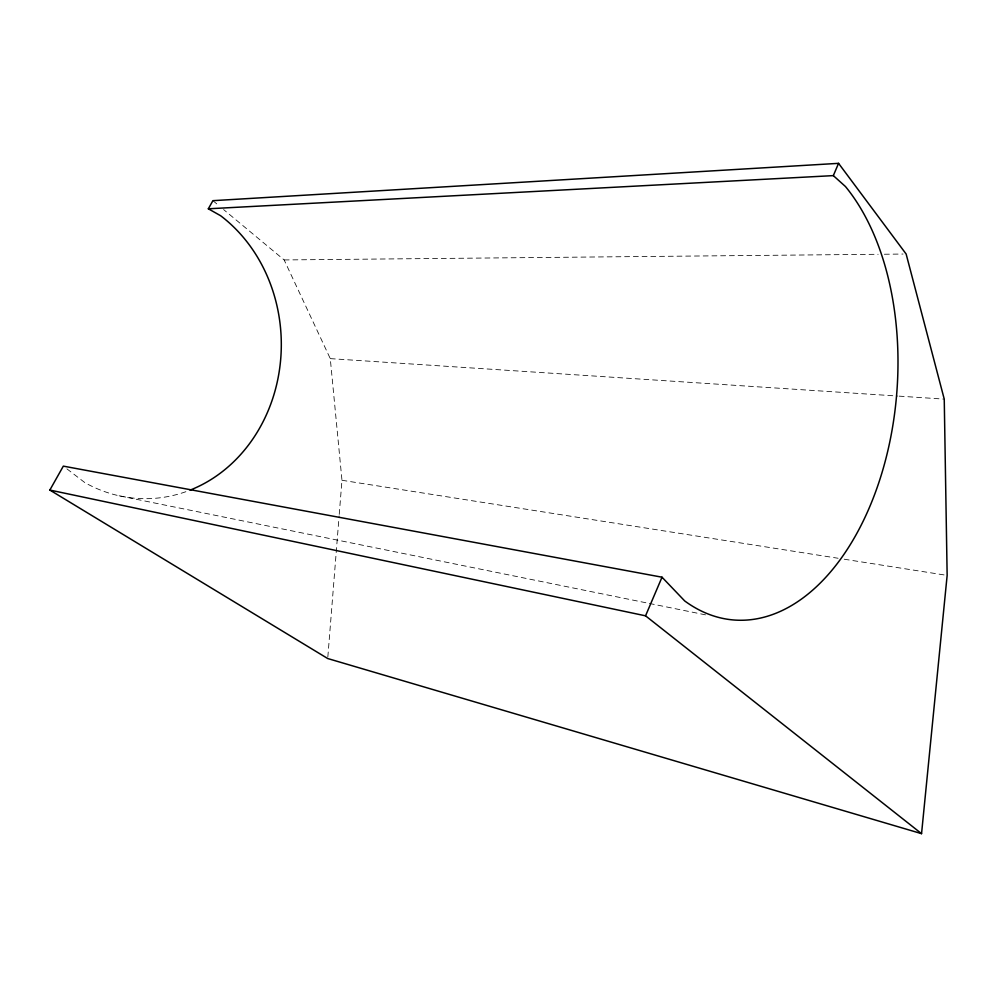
<?xml version="1.0" encoding="UTF-8"?>
<svg xmlns="http://www.w3.org/2000/svg" width="997" height="997" viewBox="0 0 997 997"><rect width="100%" height="100%" fill="white"/><g stroke="black" fill="none" stroke-linecap="round" stroke-linejoin="round"><path stroke-width="0.75" stroke-dasharray="4.99 3.74" d="M327.839 656.986L339.117 515.923M339.242 514.377L341.971 480.28L330.281 358.633L284.157 259.943L223.602 209.569M284.157 259.943L878.145 254.285M884.364 254.235L903.02 254.048M330.281 358.633L897.624 396.046M899.169 396.145L944.246 399.124M341.971 480.28L838.091 558.258M844.235 559.217L944.084 574.92M119.117 495.783L647.813 603.135M649.334 603.447L705.714 614.887M66.924 468.877L84.895 482.648A154.572 136.277 89.4 0 0 187.212 491.222M212.909 200.671L218.854 205.606"/><path stroke-width="1.5" d="M208.336 208.797L833.33 175.622L845.444 186.514A238.669 144.278 -85.4 0 1 873.434 497.603A238.669 144.278 -85.4 0 1 684.715 600.954L662.02 577.201L63.334 466.135L49.85 490.063L327.714 658.531L921.552 833.654L947.15 575.394L944.246 399.124L906.136 254.023L838.564 163.346L212.909 200.671L208.336 208.797L220.624 215.726A154.572 136.277 89.4 0 1 280.232 363.905A154.572 136.277 89.4 0 1 190.028 490.15M921.552 833.654L645.545 615.822L662.02 577.201M833.33 175.622L838.564 163.346M49.85 490.063L645.545 615.822"/></g></svg>
